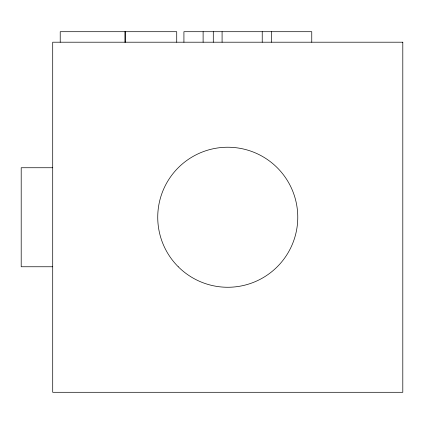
<?xml version="1.0" encoding="UTF-8"?>
<svg xmlns="http://www.w3.org/2000/svg" width="424" height="424" viewBox="0 0 424 424"><rect width="100%" height="100%" fill="white"/><g stroke="black" fill="none" stroke-linecap="round" stroke-linejoin="round"><path stroke-width="0.64" d="M52.709 167.74L21.2 167.74L21.2 266.76L52.709 266.76M311.757 42.204L311.757 31.705L183.921 31.705L183.921 42.204M271.614 31.705L271.614 42.204M262.228 31.705L262.228 42.204M222.086 31.705L222.086 42.204M213.288 31.705L213.288 42.204M203.112 31.705L203.112 42.204M176.723 42.204L176.723 31.705L60.219 31.705L60.219 42.204M125.552 31.705L125.552 42.204M124.926 31.705L124.926 42.204M402.8 42.204L52.709 42.204L52.709 392.295L402.8 392.295L402.8 42.204M178.244 266.76A70.018 70.018 0 0 0 295.385 235.373A70.018 70.018 0 0 0 209.631 149.619A70.018 70.018 0 0 0 178.244 266.76"/></g></svg>
